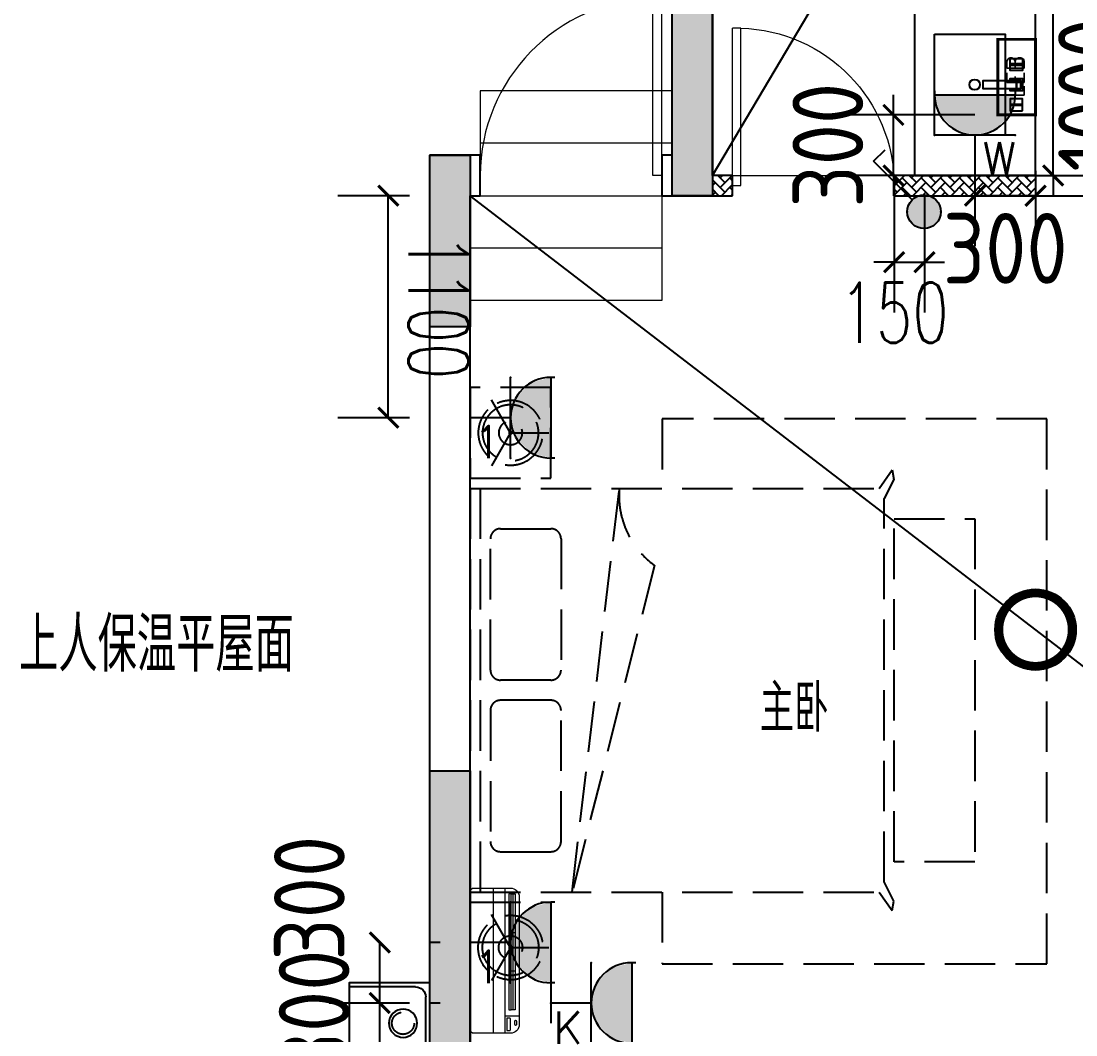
# Model space of a CAD drawing. Extents: x 3753737 to 4713801, y -857380 to 24339.
# Drawn here: x 4638824 to 4644049, y -766217 to -761195 of the extents above; entities that cross this region are included whole.
import ezdxf
from ezdxf.enums import TextEntityAlignment as Align

# ---------------------------------------------------------------- set-up
doc = ezdxf.new("R2010")
doc.units = 0
doc.header["$LTSCALE"] = 1000
doc.header["$MEASUREMENT"] = 0
doc.linetypes.add('A户型$0$DASH', pattern=[0.35, 0.25, -0.1])
doc.linetypes.add('DASH', pattern=[0.35, 0.25, -0.1])
doc.layers.get('0').update_dxf_attribs({"linetype": 'CONTINUOUS'})
doc.layers.get('Defpoints').update_dxf_attribs({"linetype": 'CONTINUOUS'})
for name, color, linetype in [('!!电气', 1, 'CONTINUOUS'), ('5fur', 175, 'CONTINUOUS'), ('COLU', 7, 'CONTINUOUS'), ('EQUIP-插座', 3, 'CONTINUOUS'), ('EQUIP-照明', 3, 'CONTINUOUS'), ('IP-bath&kitchen-JOHNSON', 4, 'CONTINUOUS'), ('LVTRY', 252, 'CONTINUOUS'), ('P-bath&kitchen-JOHNSON', 4, 'CONTINUOUS'), ('S-砼墙填充', 251, 'CONTINUOUS'), ('TEL_TEXT', 7, 'CONTINUOUS'), ('VPIPE-雨水', 4, 'DASH'), ('WALL', 252, 'CONTINUOUS'), ('保温', 6, 'CONTINUOUS'), ('管', 193, 'CONTINUOUS')]:
    doc.layers.add(name, color=color, linetype=linetype)
for name, color, linetype, lineweight in [('EQUIP-消防', 3, 'CONTINUOUS', 20), ('PUB_TEXT', 7, 'CONTINUOUS', 20), ('STAIR', 252, 'CONTINUOUS', 20), ('WINDOW', 146, 'CONTINUOUS', 20), ('平面-空调预留孔', 252, 'CONTINUOUS', 15)]:
    doc.layers.add(name, color=color, linetype=linetype, lineweight=lineweight)
doc.styles.add('_TCH_DIM_T3', font='SIMPLEX.shx', dxfattribs={"width": 0.7058823529411765, "bigfont": 'GBCBIG.shx'})
doc.styles.add('_TEL_DIM', font='SIMPLEX', dxfattribs={"width": 0.8, "height": 3.5, "bigfont": 'HZTXT'})
doc.styles.get("Standard").update_dxf_attribs({"font": 'gbenor.shx', "bigfont": 'gbcbig.shx'})
doc.dimstyles.new('_TCH_ARCH&&100', dxfattribs={"dimtxt": 297.5, "dimasz": 100, "dimexe": 250, "dimexo": 300, "dimgap": 100, "dimtad": 1, "dimdec": 0, "dimzin": 0, "dimdsep": 46, "dimtxsty": '_TCH_DIM_T3', "dimblk": 'ARCHTICK', "dimcen": 0.09, "dimclrt": 7, "dimazin": 2, "dimtfac": 1, "dimtdec": 0, "dimtix": 1, "dimtmove": 2, "dimatfit": 3, "dimfxl": 1, "dimtolj": 1, "dimtzin": 0, "dimarcsym": 0})
doc.dimstyles.get("Standard").update_dxf_attribs({"dimscale": 100, "dimtxt": 3.5, "dimasz": 1, "dimexe": 2.5, "dimexo": 3, "dimgap": 1.5, "dimtad": 1, "dimdec": 0, "dimzin": 0, "dimdsep": 46, "dimtxsty": 'Standard', "dimblk": 'ARCHTICK', "dimcen": 0.09, "dimadec": 0, "dimazin": 0, "dimtfac": 1, "dimtdec": 0, "dimtix": 1, "dimtmove": 2, "dimatfit": 3, "dimfxl": 1, "dimtolj": 1, "dimtzin": 0, "dimarcsym": 0})
pattern_1 = [(45, (0, 0), (0, 47.41575231924514), [100.584, -33.528]), (135, (23.70786, 23.70786), (3.05311331771918e-15, 47.41575231924513), [100.584, -33.528])]

# ---------------------------------------------------------------- blocks, each defined once
blk = doc.blocks.new('A$C001338C2')
at = {"color": 8}
for p, q in [((844.9999883423079, 303.6000072514144), (54.99998834231155, 303.6000543390692)), ((109.0525457565491, 214.7673082745569), (109.0525510513944, 303.6000511174025)), ((-1.49359439092e-05, 248.6000576173246), (-2.84423585981e-05, 22.0000576172315)), ((899.9999715576414, 22.00000397306576), (899.9999850640525, 248.6000039731589)), ((21.99997024633922, 5.63059293199e-05), (877.9999702463392, 5.2843679441e-06))]:
    blk.add_line(p, q, dxfattribs=at)
at = {"color": 8, "lineweight": 5}
for p, q in [((864.5756734352908, 278.6904651548975), (144.4768629888749, 278.6905080761171)), ((144.4768629888749, 278.6905080761171), (144.4768622188567, 265.7722729386405)), ((387.0097734353949, 278.6904936200444), (144.4768629888749, 278.6905080761171)), ((144.4768629888749, 278.6905080761171), (144.4768614488676, 252.8539829386973)), ((144.4768622188567, 265.7722729386405), (864.5756726653053, 265.772230017421)), ((387.0097711254275, 239.935678482565), (387.0097734353949, 278.6904936200444)), ((864.5756734352908, 278.6904651548975), (622.0427234354138, 278.6904796109884)), ((622.0427234354138, 278.6904796109884), (622.04272112545, 239.935664473509)), ((864.5756718953162, 252.8539400174777), (864.5756734352908, 278.6904651548975)), ((864.5756726653053, 265.772230017421), (864.5756711253525, 239.9356500174181)), ((899.9999830474662, 214.7672611304297), (-1.69525337697e-05, 214.7673147745954)), ((144.4768606789075, 239.9356929386377), (144.4768614488676, 252.8539829386973)), ((144.4768614488676, 252.8539829386973), (864.5756718953162, 252.8539400174777)), ((864.5756711253525, 239.9356500174181), (144.4768606789075, 239.9356929386377)), ((622.04272112545, 239.935664473509), (387.0097711254275, 239.935678482565)), ((899.9999787804518, 143.1781611304468), (-2.12195482163e-05, 143.1782147746126))]:
    blk.add_line(p, q, dxfattribs=at)
at = {"color": 8}
for points in [[(73.08482630450817, 275.0144977724194), (56.77886350143308, 275.0144987443309, -0.414213562373095), (51.27886382925863, 280.5144990721565), (51.27886400034913, 283.3844664433818, -0.414213562373095), (56.77886432817468, 288.8844661155563), (73.08482713124977, 288.8844651436448, -0.4142135623732024), (78.58482680342422, 283.3844648158192), (78.58482663233372, 280.5144974445939, -0.414213562373095)], [(89.24090579471158, 226.3562818807586), (22.19125331861505, 226.3562858772129, -0.414213562372504), (16.6912536464406, 231.8562862050385), (16.69125431894281, 243.1390318179401, -0.414213562373095), (22.19125464676836, 248.6390314901146), (89.24090712286488, 248.6390274936603, -0.414213562373095), (94.74090679503934, 243.1390271658347), (94.74090612253713, 231.8562815529331, -0.414213562373095)]]:
    blk.add_lwpolyline(points, format="xyb", close=True, dxfattribs=at)
for centre, radius, start, end in [((54.99998506405609, 248.6000543390692), 55.0000000000001, 89.99999658490542, 179.9999965849054), ((844.9999850640525, 248.6000072514144), 55.0000000000001, 359.9999965849054, 89.99999658490542), ((21.9999715576414, 22.00005630592932), 22.00000000000004, 179.9999965849054, 269.9999965849054), ((877.9999715576414, 22.00000528436794), 22.00000000000004, 269.9999965849054, 359.9999965849054)]:
    blk.add_arc(centre, radius, start, end, dxfattribs=at)
blk = doc.blocks.new('dfgdfgsf')
at = {"layer": '5fur', "color": 252, "linetype": 'A户型$0$DASH'}
for p, q in [((2079791.574986166, -1251962.197855677), (2079391.574986166, -1251962.197855677)), ((2079391.574986166, -1251962.197855677), (2079391.574986166, -1252412.198233496)), ((2079791.574986166, -1252412.198233496), (2079791.574986166, -1251962.197855677)), ((2079596.914297045, -1252196.446191215), (2079497.06584026, -1252023.503591006)), ((2079522.163945114, -1252066.974783786), (2079497.06584026, -1252023.503591005)), ((2079596.914297045, -1252177.950275777), (2079497.06584026, -1252350.892875987)), ((2079580.896364409, -1252187.198233496), (2079780.59327798, -1252187.198233496)), ((2079730.397068272, -1252187.198233496), (2079780.59327798, -1252187.198233496)), ((2079522.163945113, -1252307.421683206), (2079497.06584026, -1252350.892875986)), ((2081416.409893243, -1252462.198233495), (2081481.916831707, -1252370.539244226)), ((2081416.409893243, -1252462.198233495), (2081481.916831707, -1252370.539244226)), ((2081481.916831707, -1252370.539244226), (2081489.156058949, -1252417.568189937)), ((2081481.916831707, -1252370.539244226), (2081489.156058949, -1252417.568189937)), ((2079391.574986166, -1252412.198233496), (2079791.574986166, -1252412.198233496)), ((2081489.156058949, -1252417.568189937), (2081441.574986167, -1252512.677710922)), ((2081489.156058949, -1252417.568189937), (2081441.574986167, -1252512.677710922)), ((2079391.574986167, -1252462.198233495), (2081416.409893243, -1252462.198233495)), ((2079391.574986167, -1252462.198233494), (2079391.574986167, -1254462.198233495)), ((2079391.574986167, -1252462.198233495), (2081416.409893243, -1252462.198233495)), ((2079441.574986167, -1252462.198233494), (2079441.574986167, -1254462.198233495)), ((2079896.268506756, -1254462.198233495), (2080130.248399078, -1252462.198233495)), ((2081441.574986167, -1254411.718756068), (2081441.574986167, -1252512.677710922)), ((2081441.574986167, -1254411.718756068), (2081441.574986167, -1252512.677710922)), ((2080305.009175737, -1252844.22595617), (2079896.268506756, -1254462.198233495)), ((2081489.156058949, -1254506.828277053), (2081441.574986167, -1254411.718756068)), ((2081489.156058949, -1254506.828277053), (2081441.574986167, -1254411.718756068)), ((2079391.574986167, -1254462.198233495), (2081416.409893243, -1254462.198233495)), ((2081416.409893243, -1254462.198233495), (2081481.916831707, -1254553.857222764)), ((2081416.409893243, -1254462.198233495), (2081481.916831707, -1254553.857222764)), ((2079391.574986166, -1254512.198233494), (2079791.574986166, -1254512.198233494)), ((2079391.574986166, -1255412.198989133), (2079391.574986166, -1254512.198233494)), ((2079791.574986166, -1254512.198233494), (2079791.574986166, -1255412.198989133)), ((2081481.916831707, -1254553.857222764), (2081489.156058949, -1254506.828277053)), ((2081481.916831707, -1254553.857222764), (2081489.156058949, -1254506.828277053)), ((2079596.914297045, -1254746.446191213), (2079497.06584026, -1254573.503591003)), ((2079522.163945113, -1254616.974783784), (2079497.06584026, -1254573.503591004)), ((2079596.914297045, -1254727.950275775), (2079497.06584026, -1254900.892875984)), ((2079580.896364409, -1254737.198233494), (2079780.59327798, -1254737.198233494)), ((2079730.397068272, -1254737.198233494), (2079780.59327798, -1254737.198233494)), ((2079522.163945114, -1254857.421683204), (2079497.06584026, -1254900.892875985))]:
    blk.add_line(p, q, dxfattribs=at)
blk.add_lwpolyline([(2080342.086450996, -1254462.198233495), (2080342.086450996, -1254818.074825129), (2082247.586450996, -1254818.074825129), (2082247.586450996, -1252118.074825129), (2080342.086450996, -1252118.074825129), (2080342.086450996, -1252462.198233495)], dxfattribs=at)
blk.add_lwpolyline([(2081491.574986167, -1254311.718756068), (2081491.574986167, -1252612.677710922), (2081891.574986167, -1252612.677710922), (2081891.574986167, -1254311.718756068)], close=True, dxfattribs=at)
for points in [[(2079541.574986167, -1252662.198233496), (2079791.574986167, -1252662.198233496, -0.4142135623731003), (2079841.574986167, -1252712.198233496), (2079841.574986167, -1253362.198233495, -0.4142135623730904), (2079791.574986167, -1253412.198233495), (2079541.574986167, -1253412.198233495, -0.4142135623730999), (2079491.574986167, -1253362.198233495), (2079491.574986167, -1252712.198233496, -0.4142135623730897)], [(2079541.574986167, -1254262.198233494), (2079791.574986167, -1254262.198233494, 0.4142135623731003), (2079841.574986167, -1254212.198233494), (2079841.574986167, -1253562.198233495, 0.4142135623730904), (2079791.574986167, -1253512.198233495), (2079541.574986167, -1253512.198233495, 0.4142135623730999), (2079491.574986167, -1253562.198233495), (2079491.574986167, -1254212.198233494, 0.4142135623730897)]]:
    blk.add_lwpolyline(points, format="xyb", close=True, dxfattribs=at)
blk.add_arc((2080556.619500525, -1252498.138845463), 427.8832127323753, 175.1816886111454, 233.9823072289474, dxfattribs=at)
at = {"layer": '5fur', "color": 252, "linetype": 'A户型$0$DASH', "extrusion": (0, 0, -1)}
for major_axis, ratio, start_param, end_param in [((-113.2638872716998, 113.2638872716998), 0.9999999999997511, 4.712388980384682, 10.99557428756427), ((-98.16203563551878, 98.16203563551878), 0.999999999998388, 4.712388980384681, 10.99557428756427), ((-41.53009199966709, 41.5300919996671), 0.9999999999975253, 4.71238898038469, 10.99557428756428)]:
    blk.add_ellipse((2079591.574986166, -1252187.198233496), major_axis=major_axis, ratio=ratio, start_param=start_param, end_param=end_param, dxfattribs=at)
at = {"layer": '5fur', "color": 252, "linetype": 'A户型$0$DASH'}
for major_axis, ratio, start_param, end_param in [((-113.2638872716998, -113.2638872716998), 0.9999999999997511, 4.712388980384682, 10.99557428756427), ((-98.16203563551878, -98.16203563551878), 0.999999999998388, 4.712388980384681, 10.99557428756427), ((-41.53009199966709, -41.5300919996671), 0.9999999999975253, 4.71238898038469, 10.99557428756428)]:
    blk.add_ellipse((2079591.574986166, -1254737.198233494), major_axis=major_axis, ratio=ratio, start_param=start_param, end_param=end_param, dxfattribs=at)
blk = doc.blocks.new('GDGDGRD')
at = {"layer": 'S-砼墙填充'}
h = blk.add_hatch(color=252, dxfattribs=at)
h.dxf.hatch_style = 1
h.paths.add_polyline_path([(425766.5794054426, 295815.3630852421), (425766.5794054426, 295615.3630852421), (425416.5787021094, 295615.3630854151), (425416.5787033085, 292815.3630859881), (425216.5787033085, 292815.3630859881), (425216.5787021094, 295815.3630854151)])
h = blk.add_hatch(color=252, dxfattribs=at)
h.dxf.hatch_style = 1
h.paths.add_polyline_path([(424216.556240608, 293015.3630997556), (424216.556240608, 292815.3630997556), (424216.5562417945, 292165.3631572846), (424016.5562417945, 292165.3631572846), (424016.556240608, 293015.3630997556)])
h = blk.add_hatch(color=252, dxfattribs=at)
h.dxf.hatch_style = 1
h.paths.add_polyline_path([(423216.5787019108, 288315.363085822), (423216.5787019108, 288515.363085822), (424016.56728251, 288515.3630858291), (424016.5672813235, 289965.3630283001), (424216.5672813235, 289965.3630283001), (424216.56728251, 288315.3630858291)])
at = {"layer": 'COLU', "color": 252}
for points in [[(425766.5794054426, 295815.3630852421), (425766.5794054426, 295615.3630852421), (425416.5787021094, 295615.3630854151), (425416.5787033085, 292815.3630859881), (425216.5787033085, 292815.3630859881), (425216.5787021094, 295815.3630854151)], [(424216.556240608, 293015.3630997556), (424216.556240608, 292815.3630997556), (424216.556240608, 292815.3630997556), (424216.5562417945, 292165.3631572846), (424016.5562417945, 292165.3631572846), (424016.556240608, 293015.3630997556)], [(423216.5787019108, 288315.363085822), (423216.5787019108, 288515.363085822), (424016.56728251, 288515.3630858291), (424016.5672813235, 289965.3630283001), (424216.5672813235, 289965.3630283001), (424216.56728251, 288315.3630858291)]]:
    blk.add_lwpolyline(points, close=True, dxfattribs=at)
blk = doc.blocks.new('VXVXVXDVXDVXVDX')
at = {"layer": '保温', "linetype": 'ByBlock', "ltscale": 10}
h = blk.add_hatch(dxfattribs=at)
h.set_pattern_fill('AR-HBONE', color=251, scale=55)
h.set_pattern_definition(pattern_1)
h.paths.add_polyline_path([(425516.5787158769, 292815.3630860538), (425516.5786749359, 292915.3630860629), (425416.5786828165, 292915.3663592454), (425416.5787237576, 292815.3663592363)])
h = blk.add_hatch(dxfattribs=at)
h.set_pattern_fill('AR-HBONE', color=251, scale=55)
h.set_pattern_definition(pattern_1)
h.paths.add_polyline_path([(427016.5787225708, 292815.3630863895), (427016.5786816297, 292915.3630863986), (426316.5786749361, 292915.3663593241), (426316.5787158771, 292815.3663593151)])
at = {"layer": '保温', "color": 251, "linetype": 'ByBlock', "ltscale": 10}
blk.add_line((427016.5787020889, 292915.3630863958), (427016.5787021116, 292815.3630863922), dxfattribs=at)
blk = doc.blocks.new('A$C3EB2330C')
at = {"layer": '管', "color": 252}
for p, q in [((-0.0007213222561404109, 379.9995217677206), (329.9992786777439, 379.9995217677206)), ((379.9992786777439, 329.9995217677206), (379.9992786777439, 69.99952176772058)), ((329.9992786777439, 19.99952176772058), (-0.0007213222561404109, 19.99952176772058))]:
    blk.add_line(p, q, dxfattribs=at)
blk.add_lwpolyline([(399.9992786777439, 399.9995217677206), (399.9992786777439, -0.000478232279419899), (-0.0007213222561404109, -0.000478232279419899), (-0.0007213222561404109, 399.9995217677206)], close=True, dxfattribs=at)
for centre, start, end in [((329.9992786777439, 329.9995217677206), 0, 90), ((329.9992786777439, 69.99952176772058), 270, 360)]:
    blk.add_arc(centre, 50, start, end, dxfattribs=at)
blk.add_ellipse((267.4755955390865, 199.9995217677206), major_axis=(-49.49747468307308, -49.49747468307304), ratio=0.9999999999994058, start_param=-0.7853981633977454, end_param=5.49778714378184, dxfattribs=at)
blk = doc.blocks.new('rrrrrrrrrrrra')
at = {"color": 8}
for p, q in [((252.6024353011744, 483.7312025176361), (-87.39756469882559, 483.7312025176361)), ((-112.3975646988256, 458.7312025176361), (-112.3975646988256, 324.3323662159964)), ((277.6024353011744, 324.3323662159964), (277.6024353011744, 458.7312025176361)), ((-112.3975646988256, 324.3323662159964), (-63.69972878636327, -103.3637925456278)), ((277.6024353011744, 324.3323662159964), (227.5135563242948, -115.5808400628157)), ((-59.12511469877791, 271.0599162159488), (224.3299853011267, 271.0599162159488)), ((-20.6103619200876, 232.4137265472673), (-34.18044077546801, 153.6153487120755)), ((185.8152325224364, 232.4137265477329), (-20.6103619200876, 232.4137265472673)), ((185.8152325224364, 232.4137265477329), (199.3853113778168, 153.6153487125412)), ((191.3197469591396, 200.4502565474249), (-26.11487635679077, 200.4502565474249))]:
    blk.add_line(p, q, dxfattribs=at)
for centre, radius, start, end in [((-87.39756469882559, 458.7312025176361), 25, 90, 180), ((252.6024353011744, 458.7312025176361), 25, 0, 90), ((-59.12511469877791, 324.3323662164621), 53.27245000000602, 180, 270), ((224.3299853008939, 324.3323662164621), 53.27245000000253, 270, 0), ((-322.583031725022, 209.8070477982983), 293.8257332377133, 333.5368539848596, 351.4828191908725), ((487.787902327138, 209.8070477982983), 293.8257332377133, 188.5171808091275, 206.4631460151405), ((148.969911527005, -3.179016253445297), 224.0767612256445, 158.5202191710939, 180), ((16.2349590753438, -3.179016253445297), 224.0767612256723, 0, 21.47978082890611), ((83.83053322241176, -63.61970424279571), 152.7899563564, 195.0773243454172, 340.1181212308546)]:
    blk.add_arc(centre, radius, start, end, dxfattribs=at)
blk = doc.blocks.new('A$C1E0F638F')
for points in [[(499.7003750004806, 435.1003879043274), (499.7003750004806, 85.1003879038617), (-4.325015470385551e-05, 85.10038790432736), (-4.325015470385551e-05, 435.1003879038617)], [(269.850552206859, 30.00024752598256), (229.850552206859, 30.00024752644822), (229.850552206859, 195.0002475259826), (269.850552206859, 195.0002475264482)], [(119.850552206859, 0.0002475259825587273), (179.850552206859, 0.0002475259825587273), (179.850552206859, 60.00024752598256), (119.850552206859, 60.00024752598256)], [(146.850552206859, 55.00024752598256), (152.850552206859, 55.00024752644822), (152.850552206859, 5.00024752644822), (146.850552206859, 5.00024752644822)], [(379.850552206859, 0.0002475259825587273), (319.850552206859, 0.0002475264482200146), (319.850552206859, 60.00024752644822), (379.850552206859, 60.00024752644822)], [(352.850552206859, 55.00024752598256), (346.850552206859, 55.00024752598256), (346.850552206859, 5.000247525982559), (352.850552206859, 5.000247525982559)], [(229.850552206859, 30.00024752644822), (269.850552206859, 30.00024752598256), (269.850552206859, 10.00024752598256), (229.850552206859, 10.00024752644822)]]:
    blk.add_lwpolyline(points, close=True)
blk.add_lwpolyline([(269.850552206859, 60.00024752598256), (279.850552206859, 60.00024752598256), (279.850552206859, 0.0002475264482200146), (219.850552206859, 0.0002475259825587273), (219.850552206859, 60.00024752598256), (229.850552206859, 60.00024752644822)])
blk.add_circle((249.850552206859, 236.2614032463171), 26)
blk = doc.blocks.new('$lvtry$00000171')
for p, q in [((-74.24621202462731, 10.60660171788186), (-10.60660171788186, 74.24621202462731)), ((-69.81875867368217, -27.39235180270043), (27.39235180242758, 69.81875867368217)), ((-53.03300858900184, -53.03300858886359), (53.03300858900184, 53.03300858886359)), ((-27.39235180242758, -69.81875867368217), (69.81875867368217, 27.39235180270043)), ((10.60660171788186, -74.24621202462731), (74.24621202462731, -10.60660171788186))]:
    blk.add_line(p, q)
blk.add_circle((0, 0), 75)
blk.add_point((0, 0))
blk = doc.blocks.new('135')
blk.add_hatch(color=256).paths.add_polyline_path([(4.76418280357393, 1.812162386259842), (3.614183923258678, -0.9586682789313272), (-4.698308072380313, 2.491328362025341), (-3.548309192054148, 5.262159027231063)])
for p, q in [((-6.34257382159194, 2.632406550414998), (5.421245566391007, -2.250020692198631)), ((-5.698204626369259, 2.906323017595241), (-5.160113183243083, 2.682994842084553)), ((-5.555794630552554, 18.93025617586591), (-3.355794630551827, 19.41189882087838)), ((-3.355794630551827, 19.41189882087838), (-5.502586708164016, 19.38346581543646)), ((5.249555696867901, 10.9245783101278), (-5.25044430312846, 10.93328680312606)), ((5.227938415449898, 9.660595023749009), (-5.205485498692723, 9.660595023727183)), ((-5.160113183243083, 2.682994842084553), (-3.818447822857706, 5.915630618167598)), ((-5.000000000007275, 10.93307908955376), (-5.000000000007275, 30.53458335841333)), ((-3.818447822857706, 5.915630618167598), (5.417654394495911, 2.08230101709978)), ((0, -9.095e-13), (-7.276000000000001e-12, 39.11915162772765)), ((5.617387633388716, 18.86060526279379), (3.417387633387988, 19.34224790780627)), ((3.417387633387988, 19.34224790780627), (5.564179711000178, 19.31381490236435)), ((4.075989034128724, -1.150334758983262), (5.417654394495911, 2.08230101709978)), ((4.999999999996362, 10.92478528669653), (4.999999999992723, 32.30060393840449)), ((4.075989034125087, -1.150334758983262), (5.7233188174323, -1.834038541420341))]:
    blk.add_line(p, q)
for centre, radius, start, end in [((6.161034868437128, 15.83646535001662), 13.51105029248686, 151.0147378050733, 204.8403314206463), ((13.49583268638525, 4.204098348475781), 20.48112573357894, 163.092431708237, 182.0011966084188), ((-5.975522388205718, 3.562607190228845), 1, 184.2275252268287, 248.4661137629982), ((13.54264475737364, 4.193994001077044), 19.52885339284392, 163.7443120071847, 182.5268738689926), ((8.625610374787357, 15.4674340699994), 14.59806099666519, 166.2780045267358, 198.0953497200314), ((-5.467505949505721, 3.349919817060253), 0.5, 181.9385014602077, 247.2597126889964), ((-5.220308285297505, 22.14142036417525), 0.5, 335.7643365041333, 151.0147378054934), ((3.827398038803949, 18.06844884589281), 9.42220170707689, 155.7643365036202, 171.9772791662345), ((5.153695528464595, 22.26171150950449), 0.5, 29.84246110022977, 204.5740373216479), ((-5.946870150815811, 17.18555889137405), 11.70614123311011, 10.4750181798539, 24.57403732164799), ((29.07817214454553, 6.708467335577552), 24.03224306675829, 172.943947749341, 199.2318175570648), ((-6.288615623223449, 15.43590622998363), 12.3887641438454, 338.644919711974, 16.04760207510264), ((-6.035673477003001, 15.84248269684667), 13.39994098009156, 334.9111406033848, 29.84246110034611), ((26.37160870551816, 6.273545375245702), 20.6409126368038, 169.1453753653255, 199.9525787155704), ((5.869786496521555, -1.169297062749137), 1.170107913508445, 247.4597126892894, 19.95257871601565), ((5.914985297487874, -1.372233430550295), 0.5, 247.4597126892894, 19.23181755750988)]:
    blk.add_arc(centre, radius, start, end)
blk.add_open_spline([(-5.000000000007275, 30.53458335841333), (-4.10443294849756, 31.33336597555081), (-2.288282033354334, 32.95324444101334), (0.90438098919185, 29.19536669430727), (3.450096077842316, 31.12548990286359), (4.999999999992723, 32.30060393840449)], degree=3, knots=[0, 0, 0, 0, 3.066329070407599, 6.218313121244897, 11.12413523619883, 11.12413523619883, 11.12413523619883, 11.12413523619883])
blk = doc.blocks.new('SDFAWERAWER')
at = {"layer": 'LVTRY', "color": 252}
for p, q in [((593987.7654218215, -1242190.543110286), (593978.1679464299, -1242213.999597729)), ((594017.0860310916, -1242202.539954511), (593987.7654218215, -1242190.543110286)), ((594015.8193360465, -1242220.432964417), (594027.1688849085, -1242192.714558183)), ((594022.6186791044, -1242211.427743668), (594029.8341162818, -1242193.80586096)), ((594025.3530065713, -1242210.830205286), (594031.0932591765, -1242196.811088268)), ((594027.1688849085, -1242192.714558183), (594033.0323939191, -1242195.115424288)), ((594029.8341162818, -1242193.80586096), (594031.0932591765, -1242196.811088268)), ((594032.1593517042, -1242197.24760937), (594033.0323939191, -1242195.115424288)), ((594033.0323939191, -1242195.115424288), (594033.976751101, -1242197.369344781)), ((594033.7584905497, -1242197.902391045), (594033.9763517794, -1242197.370320023)), ((594047.2517495372, -1242200.933083513), (594035.9092786319, -1242228.654386825)), ((594047.2517495372, -1242200.933083513), (594049.9172594484, -1242202.023705706)), ((593941.1893833182, -1242210.071718162), (593783.7054442759, -1242594.768872668)), ((593964.6458707345, -1242219.669193542), (593807.1619316919, -1242604.366348048)), ((593941.1893833182, -1242210.071718162), (593964.6458707345, -1242219.669193542)), ((594007.4885557, -1242225.996441955), (593978.1679464299, -1242213.999597729)), ((594015.8193360465, -1242220.432964417), (594021.6828450572, -1242222.833830523)), ((594025.7000045974, -1242203.902384486), (594018.4845674199, -1242221.524267195)), ((594018.4845674199, -1242221.524267195), (594021.4897947444, -1242220.265124338)), ((594025.3530065713, -1242210.830205286), (594021.4897947444, -1242220.265124338)), ((594022.5558872721, -1242220.70164544), (594021.6828450572, -1242222.833830523)), ((594021.6828450572, -1242222.833830523), (594023.9367655669, -1242221.889473379)), ((594024.1550261178, -1242221.356427115), (594023.937164888, -1242221.888498138)), ((594027.746431214, -1242234.285170699), (594078.3911199654, -1242255.006992549)), ((594035.9092786319, -1242228.654386825), (594038.5747885434, -1242229.745009019)), ((594037.3439066054, -1242210.828683256), (594087.9885953569, -1242231.550505105)), ((594038.5747885434, -1242229.745009019), (594045.1743897707, -1242213.615406493)), ((594038.5747885434, -1242229.745009019), (594041.579694262, -1242228.485098852)), ((594041.579694262, -1242228.485098852), (594051.1771696536, -1242205.028611409)), ((594049.9172594484, -1242202.023705706), (594043.3176582216, -1242218.153308231)), ((594049.9172594484, -1242202.023705706), (594051.1771696536, -1242205.028611409)), ((594057.0670404839, -1242246.282014925), (594066.6645158757, -1242222.825527482)), ((593783.7054442759, -1242594.768872668), (593807.1619316919, -1242604.366348048)), ((593803.2340521519, -1242641.344911171), (593812.8315275433, -1242617.888423728)), ((593812.8315275433, -1242617.888423728), (593842.1521368134, -1242629.885267953)), ((593803.2340521519, -1242641.344911171), (593832.554661422, -1242653.341755396)), ((593842.1521368134, -1242629.885267953), (593832.554661422, -1242653.341755396)), ((593833.814571627, -1242656.346661099), (593832.554661422, -1242653.341755396)), ((593845.157042532, -1242628.625357786), (593833.814571627, -1242656.346661099)), ((593836.4800815652, -1242657.437283303), (593833.814571627, -1242656.346661099)), ((593847.8225524705, -1242629.715979991), (593836.4800815652, -1242657.437283303)), ((593845.157042532, -1242628.625357786), (593842.1521368134, -1242629.885267953)), ((593847.8225524705, -1242629.715979991), (593845.157042532, -1242628.625357786)), ((593847.1421213057, -1242661.799772115), (593858.4845922105, -1242634.078468803)), ((593847.1421213057, -1242661.799772115), (593849.807631217, -1242662.890394308)), ((593849.807631217, -1242662.890394308), (593861.150102122, -1242635.169090996)), ((593852.0613105225, -1242661.945461682), (593862.0950347865, -1242637.422770285)), ((593858.4845922105, -1242634.078468803), (593861.150102122, -1242635.169090996)), ((593861.150102122, -1242635.169090996), (593862.0950347865, -1242637.422770285))]:
    blk.add_line(p, q, dxfattribs=at)
blk.add_lwpolyline([(593823.4857289928, -1242716.975934958), (594045.7556563742, -1242173.940086161), (594036.5013807861, -1242170.150840413), (593814.2314534048, -1242713.186689209)], close=True, dxfattribs=at)
blk.add_arc((594075.2654484361, -1242240.036391133), 15.29342111015146, 281.7932153755734, 33.70187580186141, dxfattribs=at)
for centre, major_axis, start_param, end_param in [((593974.2417065077, -1242223.595433476), (3.926239933352681, 9.595835773426348), 0, 1.570796326794897), ((593816.7577674654, -1242608.292587982), (13.52371531371392, 33.05232318957029), 1.570796326794897, 3.141592653589793), ((593816.7577674654, -1242608.292587982), (3.926239933352681, 9.595835773426348), 1.570796326794897, 3.141592653589793)]:
    blk.add_ellipse(centre, major_axis=major_axis, ratio=1, start_param=start_param, end_param=end_param, dxfattribs=at)
at = {"layer": 'P-bath&kitchen-JOHNSON', "color": 252, "linetype": 'DASH'}
blk.add_arc((593809.7670385346, -1242714.004828131), 586.199339652145, 67.53694625199444, 157.1324720308851, dxfattribs=at)
at = {"layer": 'LVTRY', "color": 252, "xscale": -1, "rotation": 157.7329157530927}
blk.add_blockref('135', (594045.2713309255, -1242161.927690595), dxfattribs=at)
blk = doc.blocks.new('A$C5DCB2F21')
at = {"layer": 'IP-bath&kitchen-JOHNSON', "color": 8}
for p, q in [((73.60639230580999, 0), (-73.60639230580999, 0)), ((-10.47308850636909, -173.5162652194049), (-10.47308850636909, -49.2578386965979)), ((10.5573092952909, -173.5162652194049), (10.5573092952909, -49.2578386965979)), ((-68.28558143033297, -213.1606503543517), (-157.7014214626688, -274.9614281078248)), ((68.16970908802614, -213.1606503543517), (157.5855491203619, -274.9614281078248)), ((-0.0579361711279489, -261.3536447175793), (-0.0579361711570528, -424.6555120690827))]:
    blk.add_line(p, q, dxfattribs=at)
blk.add_lwpolyline([(73.60639230580999, 0), (73.60639230580999, -15.772798351245), (-73.60639230580999, -15.772798351245), (-73.60639230580999, 0)], dxfattribs=at)
for points in [[(-26.29978149385716, -30.6730770759059, -0.3641418619200349), (-37.77772499481944, -15.772798351245, -0.0204951839784475)], [(-10.47308850636909, -49.43990604687496, 0.214893116671168), (-26.29978149385716, -30.6730770759059, 7.649644273232357)], [(10.5573092952909, -49.2578386965979, -0.2143900455666535), (26.29978149385716, -30.6730770759059, -7.649644273232357)], [(26.29978149385716, -30.6730770759059, 0.3641418619200187), (37.77772499482671, -15.772798351245, 0.0204951839784475)]]:
    blk.add_lwpolyline(points, format="xyb", dxfattribs=at)
blk.add_arc((0.0421103944609058, -173.5162652194049), 10.51519890083, 180, 0, dxfattribs=at)
for centre, major_axis, ratio, start_param, end_param in [((0.0421103943663184, -181.2952494334531), (53.64446843239703, 4.6092399e-09), 0.9875770290783108, 1.768090240399728, 7.656687720196345), ((0.0421103943663184, -178.7724866370772), (-50.96224410476142, 6.55561e-11), 0.9900522014073144, -1.362970376127611, 4.504563029716158), ((0.0421103943663184, -177.7692267618913), (-26.80467913510691, 8.690706e-10), 0.9948122416210567, -1.167676844559286, 4.309269498205915), ((-12.41473554639378, -164.737432311369), (1.3012e-12, 1.432845619463478), 0.8500000000096485, -1.570796326743344, 4.712388980436241), ((-12.41473554639378, -189.1718906858077), (-2.801241e-10, 1.432845619478029), 0.8500000000010158, 4.712388980259137, 10.99557428743872), ((12.49895633515552, -164.737432311369), (-1.089747e-10, 1.432845619463478), 0.8500000000096485, 4.712388980370823, 10.99557428755041), ((12.49895633515552, -189.1718906858077), (-3.904000999999999e-10, 1.43284561947803), 0.8500000000010156, 4.712388980193717, 10.9955742873733)]:
    blk.add_ellipse(centre, major_axis=major_axis, ratio=ratio, start_param=start_param, end_param=end_param, dxfattribs=at)
blk = doc.blocks.new('A$C5C58052D')
at = {"layer": 'IP-bath&kitchen-JOHNSON', "color": 252}
for p, q in [((-49.99996080552228, -870.3115543133463), (-1399.997573487693, -870.3115586272907)), ((-1399.997573484667, -915.3115590930684), (-1299.997573835775, -915.3115590594243)), ((-1399.997573484667, -925.3115590930684), (-1299.997573835775, -925.3115590594243)), ((-1299.997573835775, -925.3115590594243), (-1299.997573839501, -915.3115590594243)), ((-700.0094203397166, -915.3115590777015), (-700.0094203348272, -905.3115588579094)), ((-49.99996080552228, -915.3115543150925), (-700.0094203397166, -915.3115590777015)), ((-49.99996080552228, -905.3115543150925), (-699.9975735293701, -905.3115588579094)), ((-49.99996080552228, -950.3114893491729), (-1399.997573487461, -950.3115586272907))]:
    blk.add_line(p, q, dxfattribs=at)
for points in [[(-50, 0), (-49.9999569831416, -950.3115181066096), (200.0024476789404, -950.3115019814577)], [(0, 0), (1.881248317658901e-05, -850.3115094205132), (200.0024453278165, -850.3115094189416)]]:
    blk.add_lwpolyline(points, dxfattribs=at)
at = {"layer": 'LVTRY', "color": 252}
blk.add_lwpolyline([(-399.9873395997565, -2699.999390983779), (200.0126604004763, -2699.999390983779), (200.0126603917452, -1800.000353202282), (-399.9873396086041, -1800.000353202282)], close=True, dxfattribs=at)
at = {"layer": 'IP-bath&kitchen-JOHNSON', "color": 252, "xscale": -1}
for name, p, rotation in [('A$C5DCB2F21', (-50.01090498571284, -375.0039311598521), 269.991511475553), ('SDFAWERAWER', (1019018.516762859, 924235.1846695608), 337.7402306568928)]:
    blk.add_blockref(name, p, dxfattribs=dict(at, rotation=rotation))
at = {"layer": 'LVTRY', "color": 252, "xscale": 0.6666666667107826, "yscale": 0.6666666667107826}
for p in [(-180, -129.9999999977881), (70.00242649810389, -1079.99999999546)]:
    blk.add_blockref('$lvtry$00000171', p, dxfattribs=at)
at = {"layer": 'LVTRY', "color": 252, "extrusion": (0, 0, -1), "zscale": -1, "rotation": 90.00000000000001}
blk.add_blockref('rrrrrrrrrrrra', (283.7312050068285, -1432.758170591318), dxfattribs=at)
at = {"layer": 'LVTRY', "color": 252, "rotation": 90.00000000000001}
blk.add_blockref('A$C1E0F638F', (135.1025586216711, -2499.694016935595), dxfattribs=at)
blk = doc.blocks.new('$DorLib2D$00000001')
for p, q in [((0.45, 0.9750000000000001), (0.5000000000000002, 0.9750000000000001)), ((0.45, 0), (0.45, 0.9750000000000001)), ((0.5, 0), (0.5, 0.9750000000000001)), ((0.5, 0), (0.45, 0))]:
    blk.add_line(p, q)
at = {"lineweight": 13}
blk.add_arc((0.475, 0), 0.975, 91.4692835813538, 180, dxfattribs=at)
blk = doc.blocks.new('A$C100F5A36')
at = {"layer": 'STAIR', "color": 252}
blk.add_line((15452.46588995215, -12682.39992387558), (16352.46588971652, -12682.3999247771), dxfattribs=at)
for points in [[(16402.46589028323, -12422.39992473717), (16402.46589046344, -12162.39992473717), (15452.46589248022, -12162.39992383891), (15452.46588867437, -12422.39992383891)], [(16402.46589147346, -12682.39992471831), (16402.46589165367, -12422.39992471831), (15452.46589230094, -12422.39992383891), (15452.46588849509, -12682.39992405754)], [(16352.46589013562, -12682.39992481214), (16352.46588995727, -12942.39992481214), (15402.44343236228, -12942.39992399444), (15402.44342891499, -12682.39992399444)], [(16352.46588995727, -12942.39992481214), (16352.46588977892, -13202.39992481214), (15402.44343215181, -13202.39992399444), (15402.44342870452, -12942.39992399444)]]:
    blk.add_lwpolyline(points, dxfattribs=at)
at = {"layer": 'VPIPE-雨水', "color": 252}
blk.add_circle((15069.93078767834, -16782.39983079839), 55, dxfattribs=at)
at = {"layer": 'WALL', "color": 252}
for p, q in [((16402.46589037854, -12482.39992481824), (16402.46589030916, -9682.399925423935)), ((16602.46589038102, -12582.39992496465), (16602.46589031412, -9882.399925417572)), ((18202.46589039639, -12582.39992461075), (18202.46589033846, -9882.399925366659)), ((15452.46589010857, -12482.3999248717), (15202.46589098225, -12482.39992488576)), ((15202.46589108423, -16982.39991757331), (15202.46589098225, -12482.39992488576)), ((15452.46589011983, -12682.39992487167), (15452.46589010857, -12482.3999248717)), ((16402.46589037854, -12482.39992481824), (16352.46589010854, -12482.39992482106)), ((16352.46589010854, -12482.39992482106), (16352.46589011979, -12682.39992482103)), ((16702.46588370867, -12582.39992494253), (16602.46589038102, -12582.39992496465)), ((16702.46588373079, -12682.39992494252), (16702.46588370867, -12582.39992494253)), ((18202.46589039639, -12582.39992461075), (17502.46588370867, -12582.39992476558)), ((17502.46588370867, -12582.39992476558), (17502.46588373079, -12682.39992476557)), ((15402.46589098678, -12682.3999248745), (15452.46589011983, -12682.39992487167)), ((15402.46589108423, -16982.39991757714), (15402.46589098678, -12682.3999248745)), ((16352.46589011979, -12682.39992482103), (16502.46589038618, -12682.39992481261)), ((16502.46589040314, -12682.39992498676), (16702.46588373079, -12682.39992494252)), ((17502.46588373079, -12682.39992476557), (18302.46589041851, -12682.39992458862)), ((18302.4658904185, -12682.39992458862), (18602.46550691897, -12682.39992452227))]:
    blk.add_line(p, q, dxfattribs=at)
at = {"layer": 'WINDOW', "color": 252}
blk.add_line((16702.46588370868, -12582.39992494253), (17502.46588370868, -12582.39992476557), dxfattribs=at)
at = {"color": 252}
for name, p in [('GDGDGRD', (-408814.112811693, -305497.7630110036)), ('A$C5C58052D', (18002.41897367872, -9882.399925927399)), ('VXVXVXDVXDVXVDX', (-408814.112811693, -305497.7630110036))]:
    blk.add_blockref(name, p, dxfattribs=at)
at = {"layer": 'WINDOW', "color": 252}
for p, xscale, yscale, zscale, rotation in [((15902.4658901142, -12582.39992484637), 900, 900, 900, 3.223884863770534e-09), ((17102.46588371973, -12632.39992485405), -800, 800, -800, 1.26732025614389e-08)]:
    blk.add_blockref('$DorLib2D$00000001', p, dxfattribs=dict(at, xscale=xscale, yscale=yscale, zscale=zscale, rotation=rotation))
blk.add_blockref('dfgdfgsf', (-2063989.108700188, 1238329.789241821), dxfattribs=at)
at = {"layer": '平面-空调预留孔', "color": 252, "xscale": -0.800000000046565, "yscale": 0.800000000046565, "zscale": 0.800000000046565, "rotation": 269.9999997665698}
blk.add_blockref('A$C001338C2', (15402.465863063, -16832.39900685125), dxfattribs=at)
at = {"layer": '管', "color": 252, "xscale": -1, "rotation": 180}
blk.add_blockref('A$C3EB2330C', (14802.45519213937, -16582.40030903067), dxfattribs=at)
at = {"layer": 'PUB_TEXT', "color": 252}
for s, height, p in [('上人保温平屋面', 270.0709219858156, (13168.38186953915, -15041.26301100361)), ('主卧', 236.3120567375886, (16836.92726114718, -15339.91728399601))]:
    blk.add_text(s, height=height, dxfattribs=at).set_placement(p)
blk = doc.blocks.new('$equip$00001150')
at = {"const_width": 0.1}
blk.add_lwpolyline([(-0.4500000000007276, 0, 1), (0.4500000000007276, 0, 1)], format="xyb", close=True, dxfattribs=at)
blk.add_circle((0, 0), 0.5)
at = {"flags": 9}
blk.add_attdef('A', (0, 0), '', height=2e-05, dxfattribs=at)
blk = doc.blocks.new('$equip$00001962')
for p, q in [((0.1473139127519971, 0.3556472460822988), (0.625000000003638, 0.8333333333339397)), ((0.625000000003638, 0.8333333333339397), (0.7664213562420628, 0.6919119770955149))]:
    blk.add_line(p, q)
blk.add_circle((3.637978807091713e-12, 0.2083333333339397), 0.2083333333334168)
for p in [(1.091393642127514e-11, 0.4166666666660603), (-0.2083333333284827, 0.2083333333375776), (0.2083333333393966, 0.2083333333375776), (1.091393642127514e-11, 0)]:
    blk.add_point(p)
for points in [[(3.637978807091713e-12, 0.4166666666660603), (3.637978807091713e-12, 0.4166666666660603), (-0.1041666666642413, 0.3887552924552438), (0.1041666666715173, 0.3887552924552438)], [(-0.1804219591176661, 0.312500000001819), (0.1804219591249421, 0.312500000001819), (-0.2083333333284827, 0.2083333333339397), (0.2083333333357587, 0.2083333333339397)], [(-0.1041666666642413, 0.3887552924552438), (0.1041666666715173, 0.3887552924552438), (-0.1804219591176661, 0.312500000001819), (0.1804219591249421, 0.312500000001819)], [(-0.1804219591176661, 0.1041666666660603), (0.1804219591249421, 0.1041666666660603), (-0.2083333333284827, 0.2083333333339397), (0.2083333333357587, 0.2083333333339397)], [(-0.1041666666642413, 0.02791137421263556), (0.1041666666715173, 0.02791137421263556), (-0.1804219591176661, 0.1041666666660603), (0.1804219591249421, 0.1041666666660603)], [(3.637978807091713e-12, 1.818989403545856e-12), (3.637978807091713e-12, 1.818989403545856e-12), (-0.1041666666642413, 0.02791137421263556), (0.1041666666715173, 0.02791137421263556)]]:
    blk.add_solid(points)
at = {"layer": 'TEL_TEXT', "style": '_TEL_DIM', "flags": 1}
blk.add_attdef('A', text='', height=2e-05, dxfattribs=at).set_placement((0, 0), align=Align.MIDDLE_CENTER)
blk = doc.blocks.new('$equip$00001764')
for p, q in [((-0.5, 1.049999999999272), (-0.5, 1)), ((0.5, 1.049999999999272), (0.5, 1)), ((-0.5, 1), (0.5, 1)), ((0.5, 0.5), (-0.5, 0.5)), ((0, 0.5), (0, 0))]:
    blk.add_line(p, q)
blk.add_arc((0, 1), 0.500000000000025, 180, 0)
for p in [(-0.5, 0.5), (0.5, 0.5), (0, 0)]:
    blk.add_point(p)
for points in [[(0.4330127018911298, 0.75), (-0.4330127018911298, 0.75), (0.5, 1), (-0.5, 1)], [(0.25, 0.5669872981052322), (-0.25, 0.5669872981052322), (0.4330127018911298, 0.75), (-0.4330127018911298, 0.75)], [(0, 0.5), (0, 0.5), (0.25, 0.5669872981052322), (-0.25, 0.5669872981052322)]]:
    blk.add_solid(points)
at = {"color": 7, "style": '_TEL_DIM'}
blk.add_attdef('$TEXT$', text='', height=0.4, dxfattribs=at).set_placement((0.3030595533709857, 0.2110205339395179), align=Align.MIDDLE_CENTER)
at = {"color": 7, "style": '_TEL_DIM', "flags": 1}
blk.add_attdef('A', text='', height=2e-05, dxfattribs=at).set_placement((0, 0), align=Align.MIDDLE_CENTER)
blk = doc.blocks.new('_ArchTick')
at = {"color": 0, "linetype": 'ByBlock', "const_width": 0.15}
blk.add_lwpolyline([(-0.5, -0.5), (0.5, 0.5)], dxfattribs=at)
blk = doc.blocks.new('*D293')
at = {"layer": '!!电气', "color": 0, "lineweight": -2, "transparency": 16777216}
for p, q in [((4643548.597520391, -761936.6352076225), (4643548.597520391, -762309.5779915976)), ((4643848.597520391, -761936.6352076225), (4643848.597520391, -762309.5779915976)), ((4643848.597520391, -762059.5779915976), (4643548.597520391, -762059.5779915976))]:
    blk.add_line(p, q, dxfattribs=at)
at = {"layer": 'Defpoints', "color": 0, "transparency": 16777216}
for p in [(4643548.597520391, -761636.6352076225), (4643848.597520391, -761636.6352076225), (4643548.597520391, -762059.5779915976)]:
    blk.add_point(p, dxfattribs=at)
at = {"layer": '!!电气', "color": 0, "lineweight": -2, "transparency": 16777216, "xscale": 100, "yscale": 100, "zscale": 100, "rotation": 180}
blk.add_blockref('_ArchTick', (4643548.597520391, -762059.5779915976), dxfattribs=at)
at = {"layer": '!!电气', "color": 0, "lineweight": -2, "transparency": 16777216, "xscale": 100, "yscale": 100, "zscale": 100}
blk.add_blockref('_ArchTick', (4643848.597520391, -762059.5779915976), dxfattribs=at)
at = {"layer": '!!电气', "color": 0, "transparency": 16777216, "insert": (4643698.597520391, -762320.4592518348), "char_height": 350, "attachment_point": 5}
blk.add_mtext('\\A1;300', dxfattribs=at)
blk = doc.blocks.new('*D294')
at = {"layer": '!!电气', "color": 0, "lineweight": -2, "transparency": 16777216}
for p, q in [((4643935.87971238, -760959.5779915976), (4643935.87971238, -760859.5779915976)), ((4643800.725923778, -760959.5779915976), (4644185.87971238, -760959.5779915976)), ((4643935.87971238, -761959.5779915976), (4643935.87971238, -760959.5779915976)), ((4643800.725923778, -761959.5779915976), (4644185.87971238, -761959.5779915976)), ((4643935.87971238, -761959.5779915976), (4643935.87971238, -762059.5779915976))]:
    blk.add_line(p, q, dxfattribs=at)
at = {"layer": 'Defpoints', "color": 0, "transparency": 16777216}
for p in [(4643500.725923778, -760959.5779915976), (4643935.87971238, -760959.5779915976), (4643500.725923778, -761959.5779915976)]:
    blk.add_point(p, dxfattribs=at)
at = {"layer": '!!电气', "color": 0, "lineweight": -2, "transparency": 16777216, "xscale": 100, "yscale": 100, "zscale": 100}
for p, rotation in [((4643935.87971238, -760959.5779915976), 270), ((4643935.87971238, -761959.5779915976), 90)]:
    blk.add_blockref('_ArchTick', p, dxfattribs=dict(at, rotation=rotation))
at = {"layer": '!!电气', "color": 0, "transparency": 16777216, "insert": (4644135.956091463, -761559.5779915969), "char_height": 350, "attachment_point": 5, "rotation": 90}
blk.add_mtext('\\A1;1000', dxfattribs=at)
blk = doc.blocks.new('*D295')
at = {"layer": '!!电气', "color": 0, "lineweight": -2, "transparency": 16777216}
for p, q in [((4640748.620357057, -766059.5779845621), (4640350.55401913, -766059.5779845621)), ((4640600.55401913, -766359.5779845621), (4640600.55401913, -766059.5779845621)), ((4640748.620357057, -766359.5779845621), (4640350.55401913, -766359.5779845621))]:
    blk.add_line(p, q, dxfattribs=at)
at = {"layer": 'Defpoints', "color": 0, "transparency": 16777216}
for p in [(4640600.55401913, -766059.5779845621), (4641048.620357057, -766059.5779845621), (4641048.620357057, -766359.5779845621)]:
    blk.add_point(p, dxfattribs=at)
at = {"layer": '!!电气', "color": 0, "lineweight": -2, "transparency": 16777216, "xscale": 100, "yscale": 100, "zscale": 100}
for p, rotation in [((4640600.55401913, -766059.5779845621), 90), ((4640600.55401913, -766359.5779845621), 270)]:
    blk.add_blockref('_ArchTick', p, dxfattribs=dict(at, rotation=rotation))
at = {"layer": '!!电气', "color": 0, "transparency": 16777216, "insert": (4640275.554019125, -766103.953606467), "char_height": 350, "attachment_point": 5, "rotation": 90}
blk.add_mtext('\\A1;300', dxfattribs=at)
blk = doc.blocks.new('*D296')
at = {"layer": '!!电气', "color": 0, "lineweight": -2, "transparency": 16777216}
for p, q in [((4640600.55401913, -766059.5779845621), (4640600.55401913, -765759.5779845621)), ((4640900.554019124, -765759.5779845621), (4640850.55401913, -765759.5779845621)), ((4640900.554019124, -766059.5779845621), (4640850.55401913, -766059.5779845621))]:
    blk.add_line(p, q, dxfattribs=at)
at = {"layer": 'Defpoints', "color": 0, "transparency": 16777216}
for p in [(4640600.554019124, -765759.5779845621), (4640600.55401913, -765759.5779845621), (4640600.554019124, -766059.5779845621)]:
    blk.add_point(p, dxfattribs=at)
at = {"layer": '!!电气', "color": 0, "lineweight": -2, "transparency": 16777216, "xscale": 100, "yscale": 100, "zscale": 100}
for p, rotation in [((4640600.55401913, -765759.5779845621), 90), ((4640600.55401913, -766059.5779845621), 270)]:
    blk.add_blockref('_ArchTick', p, dxfattribs=dict(at, rotation=rotation))
at = {"layer": '!!电气', "color": 0, "transparency": 16777216, "insert": (4640252.14682637, -765540.015030761), "char_height": 350, "attachment_point": 5, "rotation": 90}
blk.add_mtext('\\A1;300', dxfattribs=at)
blk = doc.blocks.new('$equip$00002389')
for p, q in [((-0.6499923809533357, 0.6500100000048405), (-0.6499923809533357, 1.000000338535756e-05)), ((0.6500076190495747, 0.6500100000048405), (-0.6499923809533357, 0.6500100000048405)), ((0.6500076190495747, 1.000000338535756e-05), (0.6500076190495747, 0.6500100000048405)), ((-0.6499923809533357, 1.000000338535756e-05), (0.6500076190495747, 1.000000338535756e-05))]:
    blk.add_line(p, q)
at = {"const_width": 0.05}
blk.add_lwpolyline([(-0.6499923809533357, 0.6500100000048405), (0.6500076190495747, 0.6500100000048405), (0.6500076190495747, 1.000000338535756e-05), (-0.6499923809533357, 1.000000338535756e-05), (-0.6499923809533357, 0.6500100000048405), (0.6500076190495747, 0.6500100000048405)], dxfattribs=at)
for p in [(7.619048119522631e-06, 0.6500100000048405), (-0.6499923809533357, 0.325010000000475), (0.6500076190495747, 0.325010000000475), (7.619048119522631e-06, 1.000000338535756e-05)]:
    blk.add_point(p)
at = {"color": 7, "style": '_TEL_DIM'}
blk.add_attdef('$TEXT$', text='', height=0.3, dxfattribs=at).set_placement((0.006245616925298236, 0.3429858970193891), align=Align.MIDDLE_CENTER)
at = {"color": 7, "style": '_TEL_DIM', "flags": 1}
blk.add_attdef('A', text='', height=2e-05, dxfattribs=at).set_placement((0, 0), align=Align.MIDDLE_CENTER)
blk = doc.blocks.new('*D305')
at = {"layer": '!!电气', "color": 0, "lineweight": -2, "transparency": 16777216}
for p, q in [((4643145.053942751, -761659.577383898), (4643145.053942751, -761559.577383898)), ((4643548.597520391, -761659.577383898), (4642895.053942751, -761659.577383898)), ((4643145.053942751, -761959.577383898), (4643145.053942751, -761659.577383898)), ((4643548.597520391, -761959.577383898), (4642895.053942751, -761959.577383898)), ((4643145.053942751, -761959.577383898), (4643145.053942751, -762059.577383898))]:
    blk.add_line(p, q, dxfattribs=at)
at = {"layer": 'Defpoints', "color": 0, "transparency": 16777216}
for p in [(4643145.053942751, -761659.577383898), (4643848.597520391, -761659.577383898), (4643848.597520391, -761959.577383898)]:
    blk.add_point(p, dxfattribs=at)
at = {"layer": '!!电气', "color": 0, "lineweight": -2, "transparency": 16777216, "xscale": 100, "yscale": 100, "zscale": 100}
for p, rotation in [((4643145.053942751, -761659.577383898), 270), ((4643145.053942751, -761959.577383898), 90)]:
    blk.add_blockref('_ArchTick', p, dxfattribs=dict(at, rotation=rotation))
at = {"layer": '!!电气', "color": 0, "transparency": 16777216, "insert": (4642820.053942751, -761809.5773838972), "char_height": 350, "attachment_point": 5, "rotation": 90}
blk.add_mtext('\\A1;300', dxfattribs=at)
blk = doc.blocks.new('*D352')
at = {"layer": '!!电气', "color": 0, "lineweight": -2, "transparency": 16777216}
for p, q in [((4643148.631770331, -762059.5779922951), (4643148.631770331, -762639.0792559204)), ((4643298.631770331, -762059.5779922416), (4643298.631770331, -762639.0792559204)), ((4643148.631770331, -762389.0792559204), (4643048.631770331, -762389.0792559204)), ((4643148.631770331, -762389.0792559204), (4643298.631770331, -762389.0792559204)), ((4643298.631770331, -762389.0792559204), (4643398.631770331, -762389.0792559204))]:
    blk.add_line(p, q, dxfattribs=at)
at = {"layer": 'Defpoints', "color": 0, "transparency": 16777216}
for p in [(4643148.631770331, -761759.5779922951), (4643298.631770331, -761759.5779922416), (4643298.631770331, -762389.0792559204)]:
    blk.add_point(p, dxfattribs=at)
at = {"layer": '!!电气', "color": 0, "lineweight": -2, "transparency": 16777216, "xscale": 100, "yscale": 100, "zscale": 100}
blk.add_blockref('_ArchTick', (4643148.631770331, -762389.0792559204), dxfattribs=at)
at = {"layer": '!!电气', "color": 0, "lineweight": -2, "transparency": 16777216, "xscale": 100, "yscale": 100, "zscale": 100, "rotation": 180}
blk.add_blockref('_ArchTick', (4643298.631770331, -762389.0792559204), dxfattribs=at)
at = {"layer": '!!电气', "color": 7, "transparency": 16777216, "insert": (4643148.631770644, -762639.0792559471), "char_height": 297.5, "attachment_point": 5, "style": '_TCH_DIM_T3'}
blk.add_mtext('\\A1;150', dxfattribs=at)
blk = doc.blocks.new('*D353')
at = {"layer": '!!电气', "color": 0, "lineweight": -2, "transparency": 16777216}
for p, q in [((4640748.607038679, -762059.5848217902), (4640392.984238928, -762059.5929182472)), ((4640643.009282541, -763159.5872261915), (4640642.984238863, -762059.5872265024)), ((4640748.632082356, -763159.5848214794), (4640393.009282606, -763159.5929179364))]:
    blk.add_line(p, q, dxfattribs=at)
at = {"layer": 'Defpoints', "color": 0, "transparency": 16777216}
for p in [(4640642.984238863, -762059.5872265024), (4641048.607038601, -762059.5779916963), (4641048.632082279, -763159.5779913855)]:
    blk.add_point(p, dxfattribs=at)
at = {"layer": '!!电气', "color": 0, "lineweight": -2, "transparency": 16777216, "xscale": 100, "yscale": 100, "zscale": 100}
for p, rotation in [((4640642.984238863, -762059.5872265024), 90.00130445184239), ((4640643.009282541, -763159.5872261915), 270.0013044518424)]:
    blk.add_blockref('_ArchTick', p, dxfattribs=dict(at, rotation=rotation))
at = {"layer": '!!电气', "color": 7, "transparency": 16777216, "insert": (4640891.746760637, -762609.5815630609), "char_height": 297.5, "attachment_point": 5, "rotation": 270.0013044518424, "style": '_TCH_DIM_T3'}
blk.add_mtext('\\A1;1100', dxfattribs=at)

msp = doc.modelspace()

# ---------------------------------------------------------------- block references
at = {"layer": '!!电气'}
msp.add_blockref('A$C100F5A36', (4625646.165886384, -749377.1780669868), dxfattribs=at)

# ---------------------------------------------------------------- next in the draw order: linework, layer by layer
at = {"layer": '!!电气', "color": 1}
for points in [[(4642248.631777956, -761959.5779919515), (4643848.631776722, -759259.5779923536)], [(4646648.632970164, -766359.5779846844), (4641048.609315298, -762059.5581994683)]]:
    msp.add_lwpolyline(points, dxfattribs=at)

# ---------------------------------------------------------------- next in the draw order: block references
at = {"layer": 'EQUIP-插座', "color": 2, "xscale": 400, "yscale": 400, "zscale": 400}
msp.add_blockref('$equip$00001764', (4643548.597520391, -761959.577383898), dxfattribs=at).add_auto_attribs({'$TEXT$': 'W'})
at = {"layer": 'EQUIP-插座', "color": 4}
ref = msp.add_blockref('$equip$00001764', (4641048.632172362, -763159.5872261915), dxfattribs=dict(at, xscale=400, yscale=400, zscale=400, rotation=270))
ref.add_attrib('$TEXT$', '1', dxfattribs={"layer": '0', "color": 7, "height": 160, "style": '_TEL_DIM'}).set_placement((4641133.040385937, -763280.81104754), align=Align.MIDDLE_CENTER)
ref = msp.add_blockref('$equip$00001764', (4641048.620356625, -765759.5779842399), dxfattribs=dict(at, xscale=400, yscale=400, zscale=400, rotation=270))
ref.add_attrib('$TEXT$', '1', dxfattribs={"layer": '0', "color": 7, "height": 160, "style": '_TEL_DIM'}).set_placement((4641133.028570201, -765880.8018055884), align=Align.MIDDLE_CENTER)
ref = msp.add_blockref('$equip$00001764', (4641448.632172362, -766059.5779845621), dxfattribs=dict(at, xscale=400, yscale=400, zscale=400, rotation=270))
ref.add_attrib('$TEXT$', 'K', dxfattribs={"layer": '0', "color": 7, "height": 160, "style": '_TEL_DIM'}).set_placement((4641533.040385937, -766180.8018059107), align=Align.MIDDLE_CENTER)
at = {"layer": 'EQUIP-消防', "color": 7, "xscale": 288, "yscale": 288, "zscale": 288, "rotation": 90}
msp.add_blockref('$equip$00002389', (4643848.631776839, -761472.3795781683), dxfattribs=at).add_auto_attribs({'$TEXT$': 'LEB'})
at = {"layer": 'EQUIP-照明', "color": 2, "xscale": 400, "yscale": 400, "zscale": 400, "rotation": 90}
msp.add_blockref('$equip$00001962', (4643379.990011375, -762139.1805452872), dxfattribs=at)
at = {"layer": 'EQUIP-照明', "color": 2, "xscale": 400, "yscale": 400, "zscale": 400}
msp.add_blockref('$equip$00001150', (4643848.621142731, -764209.5680920763), dxfattribs=at)

# ---------------------------------------------------------------- next in the draw order: dimensions: what is measured, and where the dimension line sits
at = {"layer": '!!电气', "color": 1}
for base, p1, p2, picture, middle in [((4643935.87971238, -760959.5779915976), (4643500.725923778, -761959.5779915976), (4643500.725923778, -760959.5779915976), '*D294', (4644135.956091463, -761559.5779915969)), ((4640600.55401913, -765759.5779845621), (4640600.554019124, -766059.5779845621), (4640600.554019124, -765759.5779845621), '*D296', (4640252.14682637, -765540.015030761)), ((4640600.55401913, -766059.5779845621), (4641048.620357057, -766359.5779845621), (4641048.620357057, -766059.5779845621), '*D295', (4640275.554019125, -766103.953606467))]:
    dim = msp.add_linear_dim(base=base, p1=p1, p2=p2, angle=90, dimstyle='Standard', override={"dimzin": 8}, dxfattribs=at)
    dim.commit()
    dim.dimension.update_dxf_attribs({"geometry": picture, "text_midpoint": middle, "dimtype": 128})
dim = msp.add_linear_dim(base=(4643145.053942751, -761659.577383898), p1=(4643848.597520391, -761959.577383898), p2=(4643848.597520391, -761659.577383898), angle=90, dimstyle='Standard', override={"dimzin": 8}, dxfattribs=at)
dim.commit()
dim.dimension.update_dxf_attribs({"geometry": '*D305', "text_midpoint": (4642820.053942751, -761809.5773838972)})
dim = msp.add_linear_dim(base=(4643548.597520391, -762059.5779915976), p1=(4643848.597520391, -761636.6352076225), p2=(4643548.597520391, -761636.6352076225), dimstyle='Standard', override={"dimzin": 8}, dxfattribs=at)
dim.commit()
dim.dimension.update_dxf_attribs({"geometry": '*D293', "text_midpoint": (4643698.597520391, -762320.4592518348), "dimtype": 128})
dim = msp.add_linear_dim(base=(4643298.631770331, -762389.0792559204), p1=(4643148.631770331, -761759.5779922951), p2=(4643298.631770331, -761759.5779922416), angle=2.0454993608111103e-08, text='150', dimstyle='_TCH_ARCH&&100', dxfattribs=at)
dim.commit()
dim.dimension.update_dxf_attribs({"geometry": '*D352', "text_midpoint": (4643148.631770644, -762639.0792559471), "dimtype": 129})
dim = msp.add_aligned_dim(p1=(4641048.632082278, -763159.5779913856), p2=(4641048.6070386, -762059.5779916964), distance=405.62279984250335, text='1100', dimstyle='_TCH_ARCH&&100', dxfattribs=at)
dim.commit()
dim.dimension.update_dxf_attribs({"geometry": '*D353', "text_midpoint": (4640891.746760637, -762609.5815630609)})

doc.saveas('drawing.dxf')
